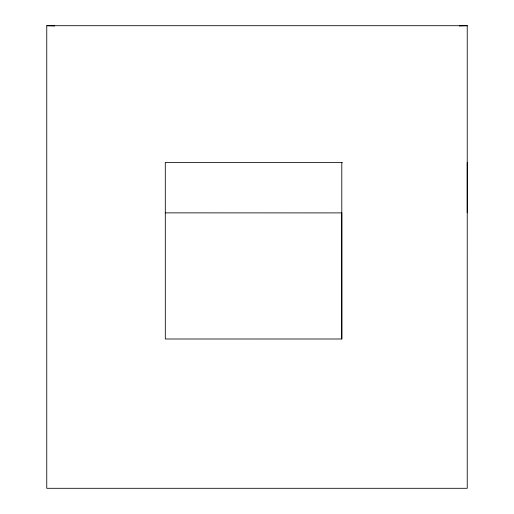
<?xml version="1.0" encoding="UTF-8"?>
<svg xmlns="http://www.w3.org/2000/svg" width="514" height="514" viewBox="0 0 514 514"><rect width="100%" height="100%" fill="white"/><g stroke="black" fill="none" stroke-linecap="round" stroke-linejoin="round"><path stroke-width="0.77" d="M342.408 162.45L165.296 162.405L165.315 339.002L341.797 338.996L341.797 162.424M467.239 25.7L467.232 488.3L46.761 488.3L46.768 25.7L467.239 25.7L459.298 25.951M46.768 25.7L54.696 25.951M165.309 212.867L341.688 212.905M467.232 162.385L467.232 212.835M341.791 212.86L341.797 338.996"/></g></svg>
